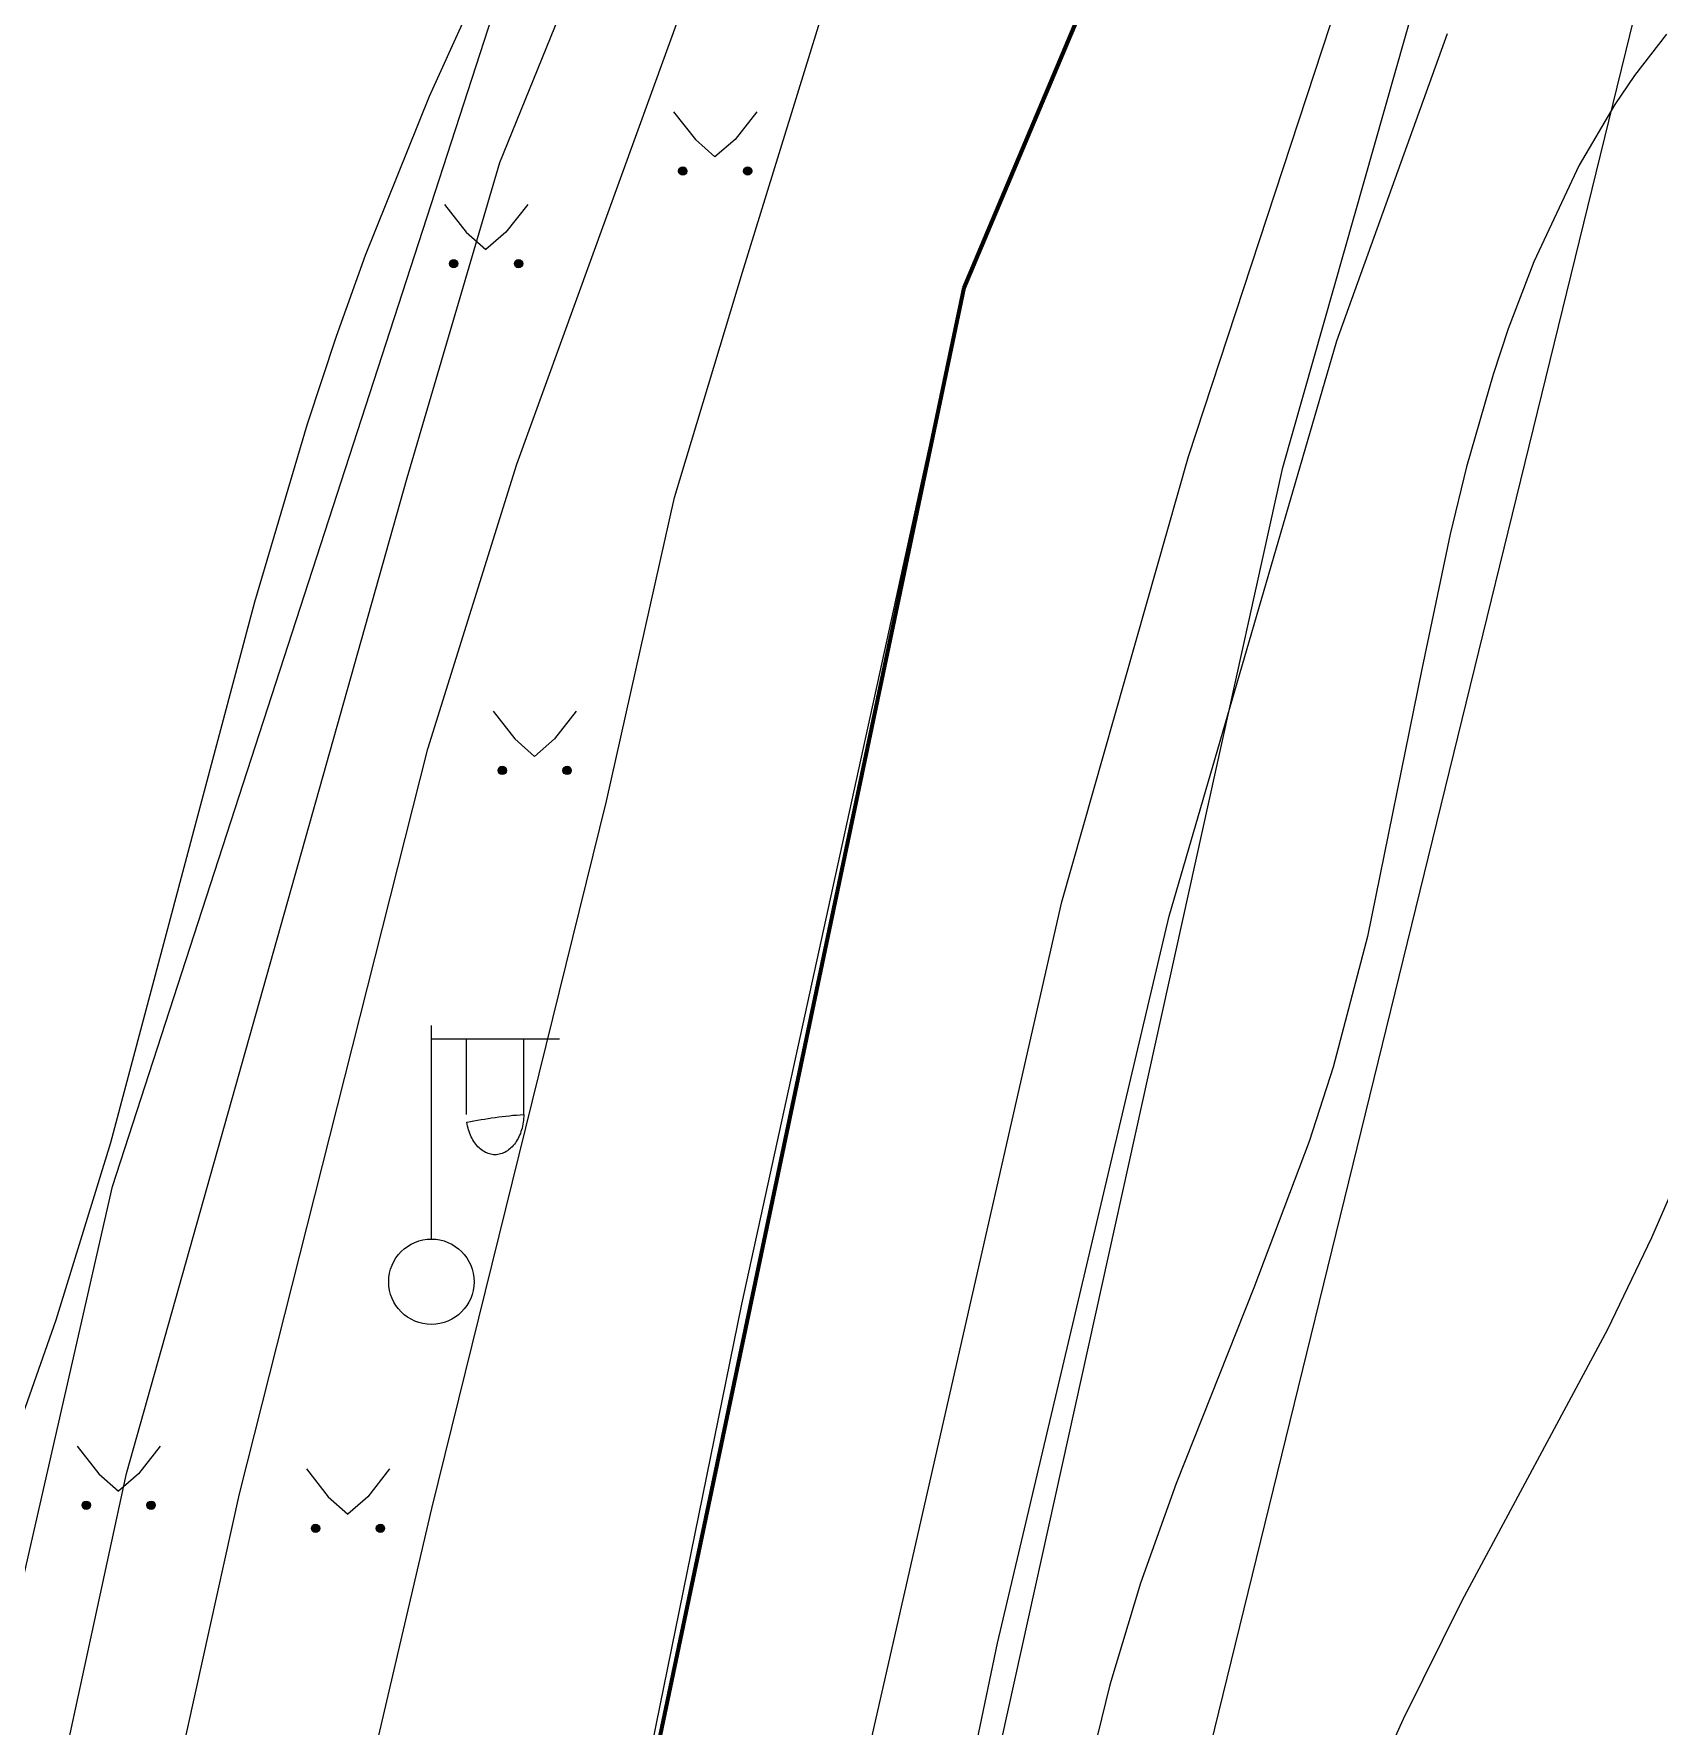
# Model space of a CAD drawing. Extents: x 1000 to 4000, y -5000 to -1000.
# Drawn here: x 1614.96 to 1653.03, y -4162.96 to -4123.33 of the extents above; entities that cross this region are included whole.
import ezdxf

# ---------------------------------------------------------------- set-up
doc = ezdxf.new("R2010")
doc.units = 0
doc.header["$MEASUREMENT"] = 0
for name, color, linetype in [('границы команд_1', 10, 'CONTINUOUS'), ('СЛОЙ_11', 7, 'CONTINUOUS'), ('СЛОЙ_24', 7, 'CONTINUOUS'), ('СЛОЙ_3', 7, 'CONTINUOUS'), ('СЛОЙ_40', 7, 'CONTINUOUS'), ('СЛОЙ_41', 7, 'CONTINUOUS'), ('СЛОЙ_44', 7, 'CONTINUOUS'), ('СЛОЙ_50', 7, 'CONTINUOUS'), ('СЛОЙ_51', 7, 'CONTINUOUS')]:
    doc.layers.add(name, color=color, linetype=linetype)

msp = doc.modelspace()

# ---------------------------------------------------------------- linework, layer by layer
at = {"layer": 'границы команд_1', "color": 6, "lineweight": 100}
msp.add_lwpolyline([(1612.961, -4276.819), (1612.961, -4259.864), (1625.02, -4185.114), (1636.753, -4129.276), (1649.533, -4098.953), (1661.196, -4081.671), (1676.84, -4068.302), (1835.035, -3963.898), (1864.509, -3940.502), (1880.89, -3924.111), (1893.059, -3902.283), (1902.12, -3885.222), (1918.702, -3847.062), (1400.618, -3643.717), (1216.078, -4109.027), (1196.4, -4143.603), (1121.31, -4268.85)], dxfattribs=at)
at = {"layer": 'СЛОЙ_11', "color": 253, "linetype": 'Continuous', "lineweight": 0}
msp.add_lwpolyline([(1611.307, -4174.392), (1616.803, -4150.321), (1632.207, -4102.852), (1617.562, -4096.85)], dxfattribs=at)
at = {"layer": 'СЛОЙ_24', "color": 253, "linetype": 'Continuous', "lineweight": 0}
for points in [[(1618.642, -4254.56), (1621.451, -4235.092), (1623.537, -4222.006), (1625.624, -4210.204), (1629.643, -4188.511), (1632.212, -4173.659), (1639.034, -4143.658), (1642.003, -4133.221), (1645.695, -4121.981), (1649.547, -4113.471), (1652.591, -4107.387), (1656.272, -4100.357), (1658.781, -4096.173), (1662.294, -4090.984), (1668.417, -4083.267), (1672.746, -4078.939), (1679.325, -4072.991), (1688.463, -4066.631), (1703.786, -4056.588), (1715.665, -4048.72), (1738.418, -4034.075), (1764.847, -4017.003), (1777.352, -4009.408), (1791.139, -4000)], [(1612.79, -4177.031), (1617.124, -4157.04), (1623.705, -4133.727), (1625.871, -4126.341), (1627.958, -4121.203), (1635.898, -4101.326)], [(1615.438, -4177.111), (1619.772, -4157.522), (1624.186, -4140.069), (1626.273, -4133.406), (1632.215, -4117.022), (1637.905, -4102.129)], [(1620.657, -4173.378), (1624.281, -4157.861), (1628.375, -4141.294), (1629.964, -4134.184), (1631.559, -4128.909), (1634.894, -4118.11), (1638.552, -4109.265), (1639.114, -4108.021)], [(1620.889, -4253.436), (1623.136, -4237.902), (1625.463, -4223.29), (1627.951, -4209.803), (1631.563, -4189.571), (1637.533, -4161.02), (1641.549, -4143.991), (1645.48, -4130.517), (1648.073, -4123.32)]]:
    msp.add_lwpolyline(points, dxfattribs=at)
at = {"layer": 'СЛОЙ_3', "color": 253, "linetype": 'Continuous', "lineweight": 0}
for p, q in [((1624.269, -4151.552), (1624.269, -4146.552)), ((1624.269, -4149.552), (1624.269, -4146.552)), ((1624.269, -4146.866), (1627.269, -4146.866)), ((1625.09, -4148.634), (1625.09, -4146.866)), ((1626.432, -4148.634), (1626.432, -4146.866))]:
    msp.add_line(p, q, dxfattribs=at)
msp.add_lwpolyline([(1626.432, -4148.634, -0.035191), (1626.419, -4148.818, -0.036545), (1626.381, -4148.995, -0.03934), (1626.319, -4149.158, -0.0437), (1626.236, -4149.301, -0.049642), (1626.134, -4149.418, -0.056748), (1626.018, -4149.505, -0.0637), (1625.892, -4149.559, -0.068204), (1625.761, -4149.577, -0.068204), (1625.63, -4149.559, -0.0637), (1625.504, -4149.505, -0.056748), (1625.388, -4149.418, -0.049642), (1625.286, -4149.301, -0.0437), (1625.203, -4149.158, -0.03934), (1625.141, -4148.995, -0.036545), (1625.103, -4148.818, -0.035191)], format="xyb", close=True, dxfattribs=at)
msp.add_circle((1624.269, -4152.552), 1, dxfattribs=at)
at = {"layer": 'СЛОЙ_40', "color": 253, "linetype": 'Continuous', "lineweight": 0}
msp.add_lwpolyline([(1626.487, -4249.416), (1640.165, -4173.049), (1654.011, -4116.545), (1664.406, -4097.296), (1670.561, -4090.197), (1680.976, -4079.785), (1689.497, -4072.212), (1700.859, -4064.64), (1740.638, -4041.348)], dxfattribs=at)
at = {"layer": 'СЛОЙ_41', "color": 253, "linetype": 'Continuous', "lineweight": 0}
for p, q in [((1629.943, -4125.149), (1630.453, -4125.799)), ((1631.893, -4125.149), (1631.383, -4125.799)), ((1630.453, -4125.799), (1630.913, -4126.209)), ((1631.383, -4125.799), (1630.913, -4126.209)), ((1624.577, -4127.32), (1625.087, -4127.97)), ((1626.527, -4127.32), (1626.017, -4127.97)), ((1625.087, -4127.97), (1625.547, -4128.38)), ((1626.017, -4127.97), (1625.547, -4128.38)), ((1625.714, -4139.19), (1626.224, -4139.84)), ((1627.664, -4139.19), (1627.154, -4139.84)), ((1626.224, -4139.84), (1626.684, -4140.25)), ((1627.154, -4139.84), (1626.684, -4140.25)), ((1615.969, -4156.399), (1616.479, -4157.049)), ((1617.919, -4156.399), (1617.409, -4157.049)), ((1616.479, -4157.049), (1616.939, -4157.459)), ((1617.409, -4157.049), (1616.939, -4157.459)), ((1621.342, -4156.937), (1621.852, -4157.587)), ((1623.292, -4156.937), (1622.782, -4157.587)), ((1621.852, -4157.587), (1622.312, -4157.997)), ((1622.782, -4157.587), (1622.312, -4157.997))]:
    msp.add_line(p, q, dxfattribs=at)
for centre in [(1630.157, -4126.539), (1631.678, -4126.539), (1624.791, -4128.708), (1626.312, -4128.708), (1625.928, -4140.578), (1627.449, -4140.578), (1616.183, -4157.787), (1617.704, -4157.787), (1621.556, -4158.327), (1623.077, -4158.327)]:
    msp.add_circle(centre, 0.0976, dxfattribs=at)
for points in [[(1630.061, -4126.558), (1630.059, -4126.539), (1630.061, -4126.519)], [(1630.067, -4126.576), (1630.061, -4126.519), (1630.067, -4126.501)], [(1630.061, -4126.558), (1630.061, -4126.519), (1630.067, -4126.576)], [(1630.076, -4126.593), (1630.067, -4126.501), (1630.076, -4126.484)], [(1630.067, -4126.576), (1630.067, -4126.501), (1630.076, -4126.593)], [(1630.088, -4126.608), (1630.076, -4126.484), (1630.088, -4126.47)], [(1630.076, -4126.593), (1630.076, -4126.484), (1630.088, -4126.608)], [(1630.103, -4126.62), (1630.088, -4126.47), (1630.103, -4126.457)], [(1630.088, -4126.608), (1630.088, -4126.47), (1630.103, -4126.62)], [(1630.12, -4126.629), (1630.103, -4126.457), (1630.12, -4126.448)], [(1630.103, -4126.62), (1630.103, -4126.457), (1630.12, -4126.629)], [(1630.138, -4126.634), (1630.12, -4126.448), (1630.138, -4126.443)], [(1630.12, -4126.629), (1630.12, -4126.448), (1630.138, -4126.634)], [(1630.157, -4126.636), (1630.138, -4126.443), (1630.157, -4126.441)], [(1630.138, -4126.634), (1630.138, -4126.443), (1630.157, -4126.636)], [(1631.582, -4126.558), (1631.58, -4126.539), (1631.582, -4126.519)], [(1631.588, -4126.576), (1631.582, -4126.519), (1631.588, -4126.501)], [(1631.582, -4126.558), (1631.582, -4126.519), (1631.588, -4126.576)], [(1631.597, -4126.593), (1631.588, -4126.501), (1631.597, -4126.484)], [(1631.588, -4126.576), (1631.588, -4126.501), (1631.597, -4126.593)], [(1631.609, -4126.608), (1631.597, -4126.484), (1631.609, -4126.47)], [(1631.597, -4126.593), (1631.597, -4126.484), (1631.609, -4126.608)], [(1631.624, -4126.62), (1631.609, -4126.47), (1631.624, -4126.457)], [(1631.609, -4126.608), (1631.609, -4126.47), (1631.624, -4126.62)], [(1631.641, -4126.629), (1631.624, -4126.457), (1631.641, -4126.448)], [(1631.624, -4126.62), (1631.624, -4126.457), (1631.641, -4126.629)], [(1631.659, -4126.634), (1631.641, -4126.448), (1631.659, -4126.443)], [(1631.641, -4126.629), (1631.641, -4126.448), (1631.659, -4126.634)], [(1631.678, -4126.636), (1631.659, -4126.443), (1631.678, -4126.441)], [(1631.659, -4126.634), (1631.659, -4126.443), (1631.678, -4126.636)], [(1624.695, -4128.727), (1624.693, -4128.708), (1624.695, -4128.689)], [(1624.7, -4128.745), (1624.695, -4128.689), (1624.7, -4128.671)], [(1624.695, -4128.727), (1624.695, -4128.689), (1624.7, -4128.745)], [(1624.709, -4128.762), (1624.7, -4128.671), (1624.709, -4128.654)], [(1624.7, -4128.745), (1624.7, -4128.671), (1624.709, -4128.762)], [(1624.722, -4128.777), (1624.709, -4128.654), (1624.722, -4128.639)], [(1624.709, -4128.762), (1624.709, -4128.654), (1624.722, -4128.777)], [(1624.736, -4128.789), (1624.722, -4128.639), (1624.736, -4128.627)], [(1624.722, -4128.777), (1624.722, -4128.639), (1624.736, -4128.789)], [(1624.753, -4128.798), (1624.736, -4128.627), (1624.753, -4128.618)], [(1624.736, -4128.789), (1624.736, -4128.627), (1624.753, -4128.798)], [(1624.772, -4128.804), (1624.753, -4128.618), (1624.772, -4128.612)], [(1624.753, -4128.798), (1624.753, -4128.618), (1624.772, -4128.804)], [(1624.791, -4128.806), (1624.772, -4128.612), (1624.791, -4128.61)], [(1624.772, -4128.804), (1624.772, -4128.612), (1624.791, -4128.806)], [(1626.216, -4128.727), (1626.214, -4128.708), (1626.216, -4128.689)], [(1626.221, -4128.745), (1626.216, -4128.689), (1626.221, -4128.671)], [(1626.216, -4128.727), (1626.216, -4128.689), (1626.221, -4128.745)], [(1626.23, -4128.762), (1626.221, -4128.671), (1626.23, -4128.654)], [(1626.221, -4128.745), (1626.221, -4128.671), (1626.23, -4128.762)], [(1626.243, -4128.777), (1626.23, -4128.654), (1626.243, -4128.639)], [(1626.23, -4128.762), (1626.23, -4128.654), (1626.243, -4128.777)], [(1626.257, -4128.789), (1626.243, -4128.639), (1626.257, -4128.627)], [(1626.243, -4128.777), (1626.243, -4128.639), (1626.257, -4128.789)], [(1626.274, -4128.798), (1626.257, -4128.627), (1626.274, -4128.618)], [(1626.257, -4128.789), (1626.257, -4128.627), (1626.274, -4128.798)], [(1626.293, -4128.804), (1626.274, -4128.618), (1626.293, -4128.612)], [(1626.274, -4128.798), (1626.274, -4128.618), (1626.293, -4128.804)], [(1626.312, -4128.806), (1626.293, -4128.612), (1626.312, -4128.61)], [(1626.293, -4128.804), (1626.293, -4128.612), (1626.312, -4128.806)], [(1625.832, -4140.597), (1625.83, -4140.578), (1625.832, -4140.559)], [(1625.837, -4140.615), (1625.832, -4140.559), (1625.837, -4140.541)], [(1625.832, -4140.597), (1625.832, -4140.559), (1625.837, -4140.615)], [(1625.846, -4140.632), (1625.837, -4140.541), (1625.846, -4140.524)], [(1625.837, -4140.615), (1625.837, -4140.541), (1625.846, -4140.632)], [(1625.859, -4140.647), (1625.846, -4140.524), (1625.859, -4140.509)], [(1625.846, -4140.632), (1625.846, -4140.524), (1625.859, -4140.647)], [(1625.873, -4140.659), (1625.859, -4140.509), (1625.873, -4140.497)], [(1625.859, -4140.647), (1625.859, -4140.509), (1625.873, -4140.659)], [(1625.89, -4140.668), (1625.873, -4140.497), (1625.89, -4140.488)], [(1625.873, -4140.659), (1625.873, -4140.497), (1625.89, -4140.668)], [(1625.909, -4140.674), (1625.89, -4140.488), (1625.909, -4140.482)], [(1625.89, -4140.668), (1625.89, -4140.488), (1625.909, -4140.674)], [(1625.928, -4140.676), (1625.909, -4140.482), (1625.928, -4140.48)], [(1625.909, -4140.674), (1625.909, -4140.482), (1625.928, -4140.676)], [(1627.353, -4140.597), (1627.351, -4140.578), (1627.353, -4140.559)], [(1627.358, -4140.615), (1627.353, -4140.559), (1627.358, -4140.541)], [(1627.353, -4140.597), (1627.353, -4140.559), (1627.358, -4140.615)], [(1627.367, -4140.632), (1627.358, -4140.541), (1627.367, -4140.524)], [(1627.358, -4140.615), (1627.358, -4140.541), (1627.367, -4140.632)], [(1627.38, -4140.647), (1627.367, -4140.524), (1627.38, -4140.509)], [(1627.367, -4140.632), (1627.367, -4140.524), (1627.38, -4140.647)], [(1627.394, -4140.659), (1627.38, -4140.509), (1627.394, -4140.497)], [(1627.38, -4140.647), (1627.38, -4140.509), (1627.394, -4140.659)], [(1627.411, -4140.668), (1627.394, -4140.497), (1627.411, -4140.488)], [(1627.394, -4140.659), (1627.394, -4140.497), (1627.411, -4140.668)], [(1627.43, -4140.674), (1627.411, -4140.488), (1627.43, -4140.482)], [(1627.411, -4140.668), (1627.411, -4140.488), (1627.43, -4140.674)], [(1627.449, -4140.676), (1627.43, -4140.482), (1627.449, -4140.48)], [(1627.43, -4140.674), (1627.43, -4140.482), (1627.449, -4140.676)], [(1616.087, -4157.806), (1616.085, -4157.787), (1616.087, -4157.768)], [(1616.092, -4157.824), (1616.087, -4157.768), (1616.092, -4157.75)], [(1616.087, -4157.806), (1616.087, -4157.768), (1616.092, -4157.824)], [(1616.101, -4157.841), (1616.092, -4157.75), (1616.101, -4157.733)], [(1616.092, -4157.824), (1616.092, -4157.75), (1616.101, -4157.841)], [(1616.114, -4157.856), (1616.101, -4157.733), (1616.114, -4157.718)], [(1616.101, -4157.841), (1616.101, -4157.733), (1616.114, -4157.856)], [(1616.128, -4157.868), (1616.114, -4157.718), (1616.128, -4157.706)], [(1616.114, -4157.856), (1616.114, -4157.718), (1616.128, -4157.868)], [(1616.145, -4157.877), (1616.128, -4157.706), (1616.145, -4157.697)], [(1616.128, -4157.868), (1616.128, -4157.706), (1616.145, -4157.877)], [(1616.164, -4157.883), (1616.145, -4157.697), (1616.164, -4157.691)], [(1616.145, -4157.877), (1616.145, -4157.697), (1616.164, -4157.883)], [(1616.183, -4157.885), (1616.164, -4157.691), (1616.183, -4157.689)], [(1616.164, -4157.883), (1616.164, -4157.691), (1616.183, -4157.885)], [(1617.608, -4157.806), (1617.606, -4157.787), (1617.608, -4157.768)], [(1617.613, -4157.824), (1617.608, -4157.768), (1617.613, -4157.75)], [(1617.608, -4157.806), (1617.608, -4157.768), (1617.613, -4157.824)], [(1617.622, -4157.841), (1617.613, -4157.75), (1617.622, -4157.733)], [(1617.613, -4157.824), (1617.613, -4157.75), (1617.622, -4157.841)], [(1617.635, -4157.856), (1617.622, -4157.733), (1617.635, -4157.718)], [(1617.622, -4157.841), (1617.622, -4157.733), (1617.635, -4157.856)], [(1617.649, -4157.868), (1617.635, -4157.718), (1617.649, -4157.706)], [(1617.635, -4157.856), (1617.635, -4157.718), (1617.649, -4157.868)], [(1617.666, -4157.877), (1617.649, -4157.706), (1617.666, -4157.697)], [(1617.649, -4157.868), (1617.649, -4157.706), (1617.666, -4157.877)], [(1617.685, -4157.883), (1617.666, -4157.697), (1617.685, -4157.691)], [(1617.666, -4157.877), (1617.666, -4157.697), (1617.685, -4157.883)], [(1617.704, -4157.885), (1617.685, -4157.691), (1617.704, -4157.689)], [(1617.685, -4157.883), (1617.685, -4157.691), (1617.704, -4157.885)], [(1621.46, -4158.346), (1621.458, -4158.327), (1621.46, -4158.307)], [(1621.466, -4158.364), (1621.46, -4158.307), (1621.466, -4158.289)], [(1621.46, -4158.346), (1621.46, -4158.307), (1621.466, -4158.364)], [(1621.475, -4158.381), (1621.466, -4158.289), (1621.475, -4158.272)], [(1621.466, -4158.364), (1621.466, -4158.289), (1621.475, -4158.381)], [(1621.487, -4158.396), (1621.475, -4158.272), (1621.487, -4158.258)], [(1621.475, -4158.381), (1621.475, -4158.272), (1621.487, -4158.396)], [(1621.502, -4158.408), (1621.487, -4158.258), (1621.502, -4158.245)], [(1621.487, -4158.396), (1621.487, -4158.258), (1621.502, -4158.408)], [(1621.519, -4158.417), (1621.502, -4158.245), (1621.519, -4158.236)], [(1621.502, -4158.408), (1621.502, -4158.245), (1621.519, -4158.417)], [(1621.537, -4158.422), (1621.519, -4158.236), (1621.537, -4158.231)], [(1621.519, -4158.417), (1621.519, -4158.236), (1621.537, -4158.422)], [(1621.556, -4158.424), (1621.537, -4158.231), (1621.556, -4158.229)], [(1621.537, -4158.422), (1621.537, -4158.231), (1621.556, -4158.424)], [(1622.981, -4158.346), (1622.979, -4158.327), (1622.981, -4158.307)], [(1622.987, -4158.364), (1622.981, -4158.307), (1622.987, -4158.289)], [(1622.981, -4158.346), (1622.981, -4158.307), (1622.987, -4158.364)], [(1622.996, -4158.381), (1622.987, -4158.289), (1622.996, -4158.272)], [(1622.987, -4158.364), (1622.987, -4158.289), (1622.996, -4158.381)], [(1623.008, -4158.396), (1622.996, -4158.272), (1623.008, -4158.258)], [(1622.996, -4158.381), (1622.996, -4158.272), (1623.008, -4158.396)], [(1623.023, -4158.408), (1623.008, -4158.258), (1623.023, -4158.245)], [(1623.008, -4158.396), (1623.008, -4158.258), (1623.023, -4158.408)], [(1623.04, -4158.417), (1623.023, -4158.245), (1623.04, -4158.236)], [(1623.023, -4158.408), (1623.023, -4158.245), (1623.04, -4158.417)], [(1623.058, -4158.422), (1623.04, -4158.236), (1623.058, -4158.231)], [(1623.04, -4158.417), (1623.04, -4158.236), (1623.058, -4158.422)], [(1623.077, -4158.424), (1623.058, -4158.231), (1623.077, -4158.229)], [(1623.058, -4158.422), (1623.058, -4158.231), (1623.077, -4158.424)]]:
    msp.add_solid(points, dxfattribs=at)
at = {"layer": 'СЛОЙ_41', "color": 253, "linetype": 'Continuous', "lineweight": 0, "extrusion": (0, 0, -1)}
for points in [[(-1630.157, -4126.636), (-1630.157, -4126.441), (-1630.176, -4126.634)], [(-1630.176, -4126.634), (-1630.157, -4126.441), (-1630.176, -4126.443)], [(-1630.176, -4126.634), (-1630.176, -4126.443), (-1630.194, -4126.629)], [(-1630.194, -4126.629), (-1630.176, -4126.443), (-1630.194, -4126.448)], [(-1630.194, -4126.629), (-1630.194, -4126.448), (-1630.211, -4126.62)], [(-1630.211, -4126.62), (-1630.194, -4126.448), (-1630.211, -4126.457)], [(-1630.211, -4126.62), (-1630.211, -4126.457), (-1630.226, -4126.608)], [(-1630.226, -4126.608), (-1630.211, -4126.457), (-1630.226, -4126.47)], [(-1630.226, -4126.608), (-1630.226, -4126.47), (-1630.238, -4126.593)], [(-1630.238, -4126.593), (-1630.226, -4126.47), (-1630.238, -4126.484)], [(-1630.238, -4126.593), (-1630.238, -4126.484), (-1630.247, -4126.576)], [(-1630.247, -4126.576), (-1630.238, -4126.484), (-1630.247, -4126.501)], [(-1630.247, -4126.576), (-1630.247, -4126.501), (-1630.253, -4126.558)], [(-1630.253, -4126.558), (-1630.247, -4126.501), (-1630.253, -4126.519)], [(-1630.253, -4126.558), (-1630.253, -4126.519), (-1630.255, -4126.539)], [(-1631.678, -4126.636), (-1631.678, -4126.441), (-1631.697, -4126.634)], [(-1631.697, -4126.634), (-1631.678, -4126.441), (-1631.697, -4126.443)], [(-1631.697, -4126.634), (-1631.697, -4126.443), (-1631.715, -4126.629)], [(-1631.715, -4126.629), (-1631.697, -4126.443), (-1631.715, -4126.448)], [(-1631.715, -4126.629), (-1631.715, -4126.448), (-1631.732, -4126.62)], [(-1631.732, -4126.62), (-1631.715, -4126.448), (-1631.732, -4126.457)], [(-1631.732, -4126.62), (-1631.732, -4126.457), (-1631.747, -4126.608)], [(-1631.747, -4126.608), (-1631.732, -4126.457), (-1631.747, -4126.47)], [(-1631.747, -4126.608), (-1631.747, -4126.47), (-1631.759, -4126.593)], [(-1631.759, -4126.593), (-1631.747, -4126.47), (-1631.759, -4126.484)], [(-1631.759, -4126.593), (-1631.759, -4126.484), (-1631.768, -4126.576)], [(-1631.768, -4126.576), (-1631.759, -4126.484), (-1631.768, -4126.501)], [(-1631.768, -4126.576), (-1631.768, -4126.501), (-1631.774, -4126.558)], [(-1631.774, -4126.558), (-1631.768, -4126.501), (-1631.774, -4126.519)], [(-1631.774, -4126.558), (-1631.774, -4126.519), (-1631.776, -4126.539)], [(-1624.791, -4128.806), (-1624.791, -4128.61), (-1624.81, -4128.804)], [(-1624.81, -4128.804), (-1624.791, -4128.61), (-1624.81, -4128.612)], [(-1624.81, -4128.804), (-1624.81, -4128.612), (-1624.828, -4128.798)], [(-1624.828, -4128.798), (-1624.81, -4128.612), (-1624.828, -4128.618)], [(-1624.828, -4128.798), (-1624.828, -4128.618), (-1624.845, -4128.789)], [(-1624.845, -4128.789), (-1624.828, -4128.618), (-1624.845, -4128.627)], [(-1624.845, -4128.789), (-1624.845, -4128.627), (-1624.86, -4128.777)], [(-1624.86, -4128.777), (-1624.845, -4128.627), (-1624.86, -4128.639)], [(-1624.86, -4128.777), (-1624.86, -4128.639), (-1624.872, -4128.762)], [(-1624.872, -4128.762), (-1624.86, -4128.639), (-1624.872, -4128.654)], [(-1624.872, -4128.762), (-1624.872, -4128.654), (-1624.881, -4128.745)], [(-1624.881, -4128.745), (-1624.872, -4128.654), (-1624.881, -4128.671)], [(-1624.881, -4128.745), (-1624.881, -4128.671), (-1624.886, -4128.727)], [(-1624.886, -4128.727), (-1624.881, -4128.671), (-1624.886, -4128.689)], [(-1624.886, -4128.727), (-1624.886, -4128.689), (-1624.888, -4128.708)], [(-1626.312, -4128.806), (-1626.312, -4128.61), (-1626.331, -4128.804)], [(-1626.331, -4128.804), (-1626.312, -4128.61), (-1626.331, -4128.612)], [(-1626.331, -4128.804), (-1626.331, -4128.612), (-1626.349, -4128.798)], [(-1626.349, -4128.798), (-1626.331, -4128.612), (-1626.349, -4128.618)], [(-1626.349, -4128.798), (-1626.349, -4128.618), (-1626.366, -4128.789)], [(-1626.366, -4128.789), (-1626.349, -4128.618), (-1626.366, -4128.627)], [(-1626.366, -4128.789), (-1626.366, -4128.627), (-1626.381, -4128.777)], [(-1626.381, -4128.777), (-1626.366, -4128.627), (-1626.381, -4128.639)], [(-1626.381, -4128.777), (-1626.381, -4128.639), (-1626.393, -4128.762)], [(-1626.393, -4128.762), (-1626.381, -4128.639), (-1626.393, -4128.654)], [(-1626.393, -4128.762), (-1626.393, -4128.654), (-1626.402, -4128.745)], [(-1626.402, -4128.745), (-1626.393, -4128.654), (-1626.402, -4128.671)], [(-1626.402, -4128.745), (-1626.402, -4128.671), (-1626.407, -4128.727)], [(-1626.407, -4128.727), (-1626.402, -4128.671), (-1626.407, -4128.689)], [(-1626.407, -4128.727), (-1626.407, -4128.689), (-1626.409, -4128.708)], [(-1625.928, -4140.676), (-1625.928, -4140.48), (-1625.947, -4140.674)], [(-1625.947, -4140.674), (-1625.928, -4140.48), (-1625.947, -4140.482)], [(-1625.947, -4140.674), (-1625.947, -4140.482), (-1625.965, -4140.668)], [(-1625.965, -4140.668), (-1625.947, -4140.482), (-1625.965, -4140.488)], [(-1625.965, -4140.668), (-1625.965, -4140.488), (-1625.982, -4140.659)], [(-1625.982, -4140.659), (-1625.965, -4140.488), (-1625.982, -4140.497)], [(-1625.982, -4140.659), (-1625.982, -4140.497), (-1625.997, -4140.647)], [(-1625.997, -4140.647), (-1625.982, -4140.497), (-1625.997, -4140.509)], [(-1625.997, -4140.647), (-1625.997, -4140.509), (-1626.009, -4140.632)], [(-1626.009, -4140.632), (-1625.997, -4140.509), (-1626.009, -4140.524)], [(-1626.009, -4140.632), (-1626.009, -4140.524), (-1626.018, -4140.615)], [(-1626.018, -4140.615), (-1626.009, -4140.524), (-1626.018, -4140.541)], [(-1626.018, -4140.615), (-1626.018, -4140.541), (-1626.023, -4140.597)], [(-1626.023, -4140.597), (-1626.018, -4140.541), (-1626.023, -4140.559)], [(-1626.023, -4140.597), (-1626.023, -4140.559), (-1626.025, -4140.578)], [(-1627.449, -4140.676), (-1627.449, -4140.48), (-1627.468, -4140.674)], [(-1627.468, -4140.674), (-1627.449, -4140.48), (-1627.468, -4140.482)], [(-1627.468, -4140.674), (-1627.468, -4140.482), (-1627.486, -4140.668)], [(-1627.486, -4140.668), (-1627.468, -4140.482), (-1627.486, -4140.488)], [(-1627.486, -4140.668), (-1627.486, -4140.488), (-1627.503, -4140.659)], [(-1627.503, -4140.659), (-1627.486, -4140.488), (-1627.503, -4140.497)], [(-1627.503, -4140.659), (-1627.503, -4140.497), (-1627.518, -4140.647)], [(-1627.518, -4140.647), (-1627.503, -4140.497), (-1627.518, -4140.509)], [(-1627.518, -4140.647), (-1627.518, -4140.509), (-1627.53, -4140.632)], [(-1627.53, -4140.632), (-1627.518, -4140.509), (-1627.53, -4140.524)], [(-1627.53, -4140.632), (-1627.53, -4140.524), (-1627.539, -4140.615)], [(-1627.539, -4140.615), (-1627.53, -4140.524), (-1627.539, -4140.541)], [(-1627.539, -4140.615), (-1627.539, -4140.541), (-1627.544, -4140.597)], [(-1627.544, -4140.597), (-1627.539, -4140.541), (-1627.544, -4140.559)], [(-1627.544, -4140.597), (-1627.544, -4140.559), (-1627.546, -4140.578)], [(-1616.183, -4157.885), (-1616.183, -4157.689), (-1616.202, -4157.883)], [(-1616.202, -4157.883), (-1616.183, -4157.689), (-1616.202, -4157.691)], [(-1616.202, -4157.883), (-1616.202, -4157.691), (-1616.22, -4157.877)], [(-1616.22, -4157.877), (-1616.202, -4157.691), (-1616.22, -4157.697)], [(-1616.22, -4157.877), (-1616.22, -4157.697), (-1616.237, -4157.868)], [(-1616.237, -4157.868), (-1616.22, -4157.697), (-1616.237, -4157.706)], [(-1616.237, -4157.868), (-1616.237, -4157.706), (-1616.252, -4157.856)], [(-1616.252, -4157.856), (-1616.237, -4157.706), (-1616.252, -4157.718)], [(-1616.252, -4157.856), (-1616.252, -4157.718), (-1616.264, -4157.841)], [(-1616.264, -4157.841), (-1616.252, -4157.718), (-1616.264, -4157.733)], [(-1616.264, -4157.841), (-1616.264, -4157.733), (-1616.273, -4157.824)], [(-1616.273, -4157.824), (-1616.264, -4157.733), (-1616.273, -4157.75)], [(-1616.273, -4157.824), (-1616.273, -4157.75), (-1616.278, -4157.806)], [(-1616.278, -4157.806), (-1616.273, -4157.75), (-1616.278, -4157.768)], [(-1616.278, -4157.806), (-1616.278, -4157.768), (-1616.28, -4157.787)], [(-1617.704, -4157.885), (-1617.704, -4157.689), (-1617.723, -4157.883)], [(-1617.723, -4157.883), (-1617.704, -4157.689), (-1617.723, -4157.691)], [(-1617.723, -4157.883), (-1617.723, -4157.691), (-1617.741, -4157.877)], [(-1617.741, -4157.877), (-1617.723, -4157.691), (-1617.741, -4157.697)], [(-1617.741, -4157.877), (-1617.741, -4157.697), (-1617.758, -4157.868)], [(-1617.758, -4157.868), (-1617.741, -4157.697), (-1617.758, -4157.706)], [(-1617.758, -4157.868), (-1617.758, -4157.706), (-1617.773, -4157.856)], [(-1617.773, -4157.856), (-1617.758, -4157.706), (-1617.773, -4157.718)], [(-1617.773, -4157.856), (-1617.773, -4157.718), (-1617.785, -4157.841)], [(-1617.785, -4157.841), (-1617.773, -4157.718), (-1617.785, -4157.733)], [(-1617.785, -4157.841), (-1617.785, -4157.733), (-1617.794, -4157.824)], [(-1617.794, -4157.824), (-1617.785, -4157.733), (-1617.794, -4157.75)], [(-1617.794, -4157.824), (-1617.794, -4157.75), (-1617.799, -4157.806)], [(-1617.799, -4157.806), (-1617.794, -4157.75), (-1617.799, -4157.768)], [(-1617.799, -4157.806), (-1617.799, -4157.768), (-1617.801, -4157.787)], [(-1621.556, -4158.424), (-1621.556, -4158.229), (-1621.575, -4158.422)], [(-1621.575, -4158.422), (-1621.556, -4158.229), (-1621.575, -4158.231)], [(-1621.575, -4158.422), (-1621.575, -4158.231), (-1621.593, -4158.417)], [(-1621.593, -4158.417), (-1621.575, -4158.231), (-1621.593, -4158.236)], [(-1621.593, -4158.417), (-1621.593, -4158.236), (-1621.61, -4158.408)], [(-1621.61, -4158.408), (-1621.593, -4158.236), (-1621.61, -4158.245)], [(-1621.61, -4158.408), (-1621.61, -4158.245), (-1621.625, -4158.396)], [(-1621.625, -4158.396), (-1621.61, -4158.245), (-1621.625, -4158.258)], [(-1621.625, -4158.396), (-1621.625, -4158.258), (-1621.637, -4158.381)], [(-1621.637, -4158.381), (-1621.625, -4158.258), (-1621.637, -4158.272)], [(-1621.637, -4158.381), (-1621.637, -4158.272), (-1621.646, -4158.364)], [(-1621.646, -4158.364), (-1621.637, -4158.272), (-1621.646, -4158.289)], [(-1621.646, -4158.364), (-1621.646, -4158.289), (-1621.652, -4158.346)], [(-1621.652, -4158.346), (-1621.646, -4158.289), (-1621.652, -4158.307)], [(-1621.652, -4158.346), (-1621.652, -4158.307), (-1621.654, -4158.327)], [(-1623.077, -4158.424), (-1623.077, -4158.229), (-1623.096, -4158.422)], [(-1623.096, -4158.422), (-1623.077, -4158.229), (-1623.096, -4158.231)], [(-1623.096, -4158.422), (-1623.096, -4158.231), (-1623.114, -4158.417)], [(-1623.114, -4158.417), (-1623.096, -4158.231), (-1623.114, -4158.236)], [(-1623.114, -4158.417), (-1623.114, -4158.236), (-1623.131, -4158.408)], [(-1623.131, -4158.408), (-1623.114, -4158.236), (-1623.131, -4158.245)], [(-1623.131, -4158.408), (-1623.131, -4158.245), (-1623.146, -4158.396)], [(-1623.146, -4158.396), (-1623.131, -4158.245), (-1623.146, -4158.258)], [(-1623.146, -4158.396), (-1623.146, -4158.258), (-1623.158, -4158.381)], [(-1623.158, -4158.381), (-1623.146, -4158.258), (-1623.158, -4158.272)], [(-1623.158, -4158.381), (-1623.158, -4158.272), (-1623.167, -4158.364)], [(-1623.167, -4158.364), (-1623.158, -4158.272), (-1623.167, -4158.289)], [(-1623.167, -4158.364), (-1623.167, -4158.289), (-1623.173, -4158.346)], [(-1623.173, -4158.346), (-1623.167, -4158.289), (-1623.173, -4158.307)], [(-1623.173, -4158.346), (-1623.173, -4158.307), (-1623.175, -4158.327)]]:
    msp.add_solid(points, dxfattribs=at)
at = {"layer": 'СЛОЙ_44', "color": 253, "linetype": 'Continuous', "lineweight": 0}
msp.add_lwpolyline([(1622.521, -4275.936), (1620.182, -4258.824), (1620.705, -4243.085), (1622.881, -4229.991), (1644.211, -4133.483), (1648.044, -4120.026), (1654.188, -4106.22), (1664.594, -4090.738), (1676.196, -4078.483), (1696.38, -4063.448), (1725.956, -4044.605)], dxfattribs=at)
at = {"layer": 'СЛОЙ_50', "color": 253, "linetype": 'Continuous', "lineweight": 0}
for points in [[(1610.712, -4164.308), (1612.06, -4161.76), (1612.69, -4160.466), (1613.575, -4158.499), (1614.765, -4155.487), (1615.479, -4153.444), (1616.76, -4149.292), (1620.136, -4136.631), (1621.367, -4132.46), (1622.047, -4130.404), (1622.727, -4128.513), (1624.224, -4124.788), (1625.887, -4121.119), (1627.079, -4118.695), (1629.639, -4113.873), (1631.373, -4110.72), (1632.185, -4109.127), (1633.236, -4106.697), (1633.775, -4105.042), (1633.982, -4104.2), (1634.205, -4102.92), (1634.299, -4101.905), (1634.309, -4100.631)], [(1653.204, -4123.332), (1652.456, -4124.304), (1651.994, -4124.983), (1651.157, -4126.403), (1650.091, -4128.662), (1649.494, -4130.234), (1649.139, -4131.301), (1648.519, -4133.464), (1648.133, -4135.043), (1647.467, -4138.203), (1646.201, -4144.464), (1645.396, -4147.526), (1644.831, -4149.264), (1643.534, -4152.698), (1641.713, -4157.278), (1640.878, -4159.609), (1640.162, -4161.99), (1639.864, -4163.204)], [(1653.319, -4150.443), (1652.851, -4151.526), (1651.817, -4153.669), (1648.411, -4160.026), (1647.035, -4162.795), (1646.4, -4164.194)]]:
    msp.add_lwpolyline(points, dxfattribs=at)
at = {"layer": 'СЛОЙ_51', "color": 253, "linetype": 'Continuous', "lineweight": 0}
msp.add_lwpolyline([(1612.961, -4276.819), (1611.332, -4259.864), (1618.502, -4217.149), (1631.538, -4153.078), (1636.753, -4129.276), (1648.16, -4102.213), (1661.196, -4081.671), (1676.84, -4068.302), (1780.799, -4000)], dxfattribs=at)

doc.saveas('drawing.dxf')
